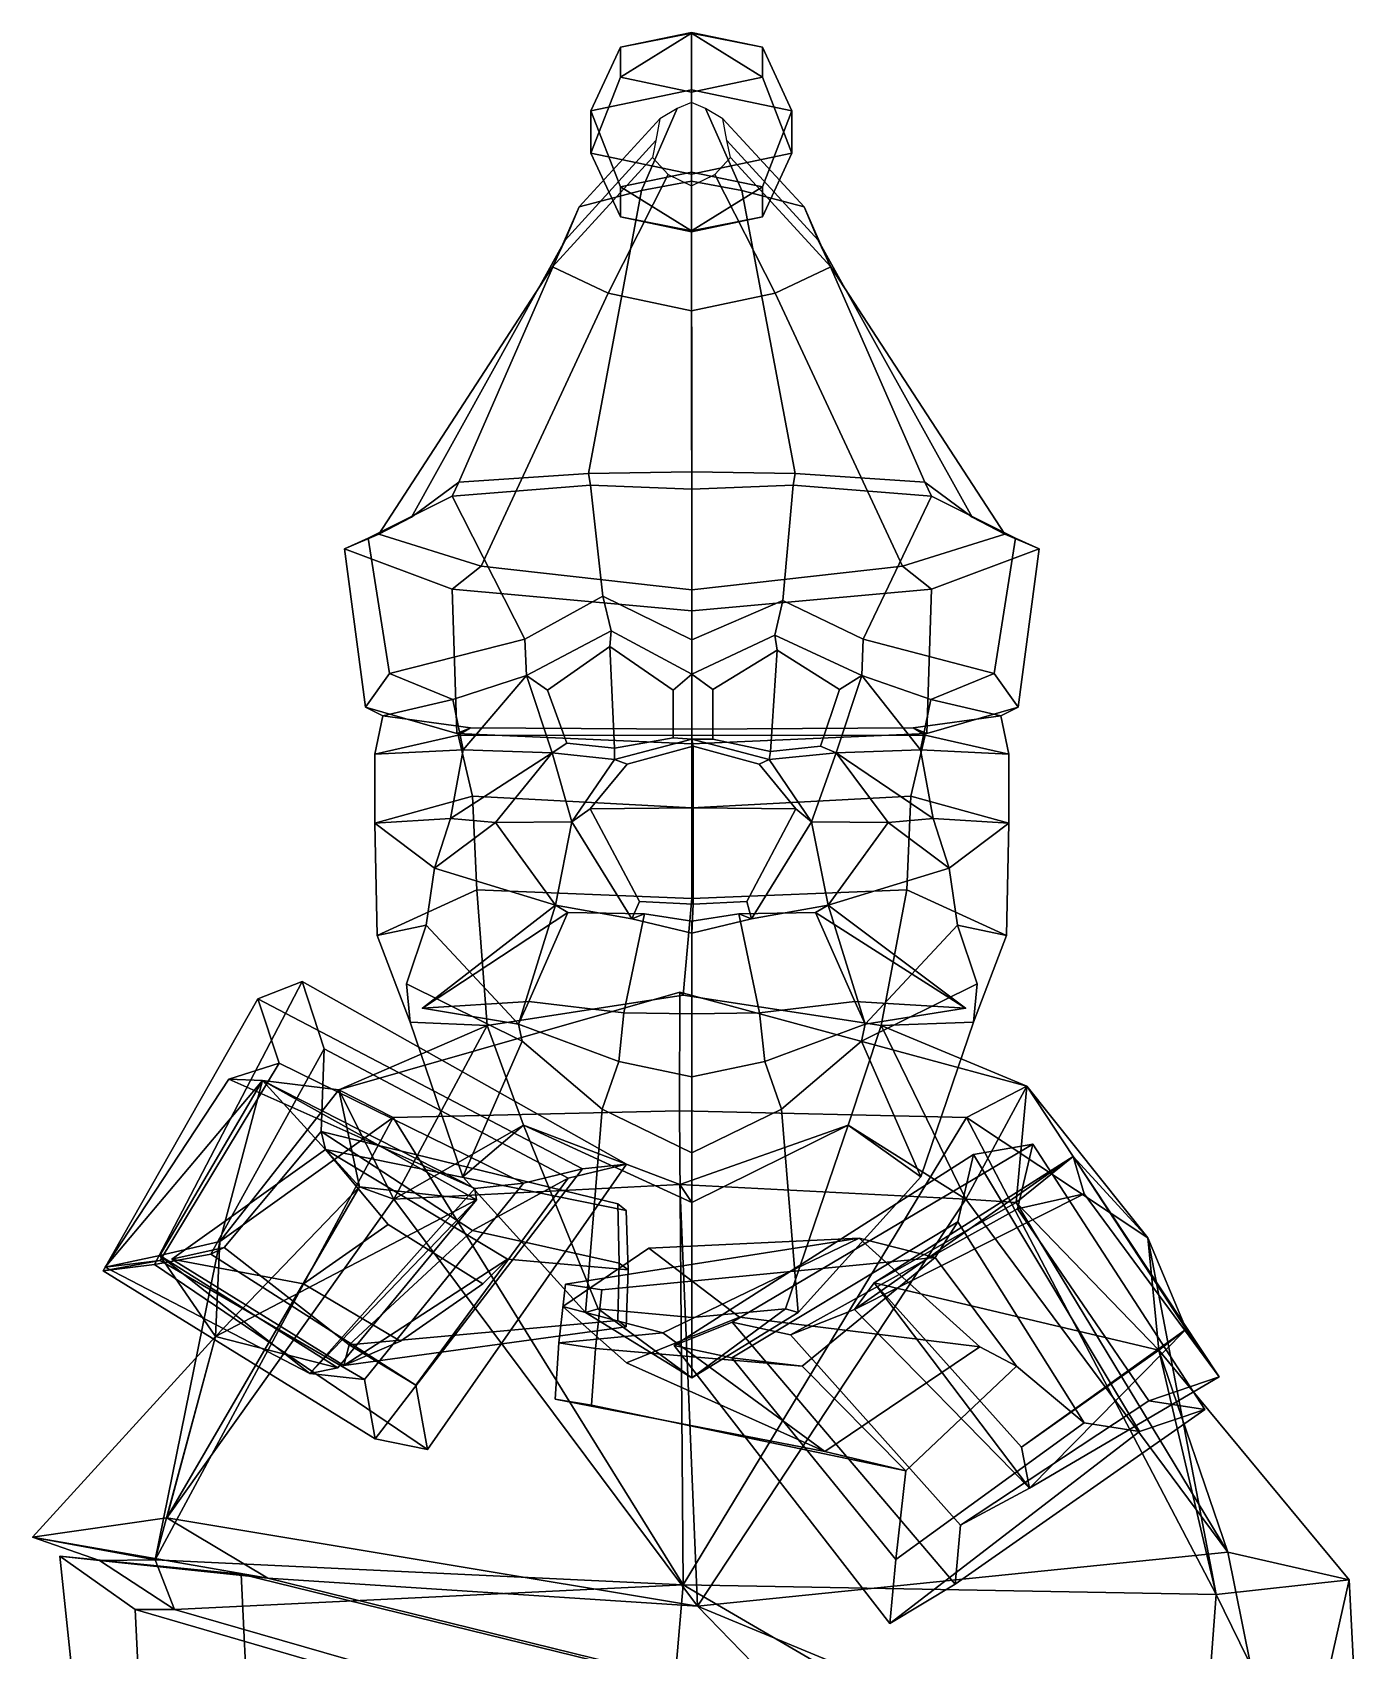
# Model space of a CAD drawing. Extents: x -126 to 137, y -162 to 358.
# Drawn here: x -125.9 to 129.5, y 48.1 to 358.2 of the extents above; entities that cross this region are included whole.
import ezdxf

# ---------------------------------------------------------------- set-up
doc = ezdxf.new("R2010")
doc.units = 0

msp = doc.modelspace()

# ---------------------------------------------------------------- linework, layer by layer
for p in [(-51.129253, 171.197937, 83.239777), (52.877316, 171.197937, 83.239777)]:
    msp.add_point(p)
for points in [[(-13.208419, 355.369354, -23.161028), (0.400473, 358.229828, -30.055471), (0.400475, 347.216461, -41.319546), (-18.845425, 343.171173, -31.569401)], [(0.400466, 346.787994, -2.477856), (0.400469, 358.052338, -13.966689), (-13.208423, 349.648438, -9.372248)], [(-13.208423, 349.648438, -9.372248), (0.400469, 358.052338, -13.966689), (-13.208419, 355.369354, -23.161028)], [(0.400469, 358.052338, -13.966689), (0.400473, 358.229828, -30.055471), (-13.208419, 355.369354, -23.161028)], [(0.400466, 346.787994, -2.477856), (14.009391, 349.648438, -9.372244), (0.400469, 358.052338, -13.966689)], [(0.400469, 358.052338, -13.966689), (14.009395, 355.369354, -23.161024), (0.400473, 358.229828, -30.055471)], [(14.009391, 349.648438, -9.372244), (14.009395, 355.369354, -23.161024), (0.400469, 358.052338, -13.966689)], [(14.009395, 355.369354, -23.161024), (19.646368, 343.171173, -31.569395), (0.400475, 347.216461, -41.319546), (0.400473, 358.229828, -30.055471)], [(-18.84543, 335.080566, -12.069046), (-13.208423, 349.648438, -9.372248), (-13.208419, 355.369354, -23.161028), (-18.845425, 343.171173, -31.569401)], [(19.646362, 335.080566, -12.069042), (19.646368, 343.171173, -31.569395), (14.009395, 355.369354, -23.161024), (14.009391, 349.648438, -9.372244)], [(0.400466, 331.035278, -2.318924), (0.400466, 346.787994, -2.477856), (-13.208423, 349.648438, -9.372248), (-18.84543, 335.080566, -12.069046)], [(0.400466, 331.035278, -2.318924), (19.646362, 335.080566, -12.069042), (14.009391, 349.648438, -9.372244), (0.400466, 346.787994, -2.477856)], [(-13.208418, 328.603271, -34.266144), (-18.845425, 343.171173, -31.569401), (0.400475, 347.216461, -41.319546), (0.400475, 331.463745, -41.160587)], [(0.390481, 344.800568, -9.509618), (-2.304941, 343.636139, -10.000093), (-9.184196, 327.920044, 47.00333), (0.442312, 329.731415, 49.995869)], [(0.390481, 344.800568, -9.509618), (0.442312, 329.731415, 49.995869), (10.068819, 327.920044, 47.003334), (3.085903, 343.636139, -10.000093)], [(14.009394, 328.603271, -34.26614), (0.400475, 331.463745, -41.160587), (0.400475, 347.216461, -41.319546), (19.646368, 343.171173, -31.569395)], [(-5.645442, 341.64093, -10.840522), (-6.395457, 337.531433, -12.571502), (-23.793182, 318.423401, 31.314192), (-21.114553, 324.816223, 41.875603)], [(-2.304941, 343.636139, -10.000093), (-5.645442, 341.64093, -10.840522), (-21.114553, 324.816223, 41.875603), (-9.184196, 327.920044, 47.00333)], [(-18.84543, 335.080566, -12.069046), (-18.845425, 343.171173, -31.569401), (-13.208418, 328.603271, -34.266144), (-13.208421, 322.882355, -20.477364)], [(3.085903, 343.636139, -10.000093), (10.068819, 327.920044, 47.003334), (21.999178, 324.816223, 41.875607), (6.426404, 341.64093, -10.84052)], [(6.426404, 341.64093, -10.84052), (21.999178, 324.816223, 41.875607), (24.677801, 318.423401, 31.314196), (7.176418, 337.531433, -12.5715)], [(19.646362, 335.080566, -12.069042), (14.009391, 322.882355, -20.47736), (14.009394, 328.603271, -34.26614), (19.646368, 343.171173, -31.569395)], [(-6.395457, 337.531433, -12.571502), (-7.082118, 334.216553, -13.967784), (-26.245539, 313.266663, 22.794909), (-23.793182, 318.423401, 31.314192)], [(0.400466, 331.035278, -2.318924), (-18.84543, 335.080566, -12.069046), (-13.208421, 322.882355, -20.477364), (0.400468, 320.021912, -13.582973)], [(0.400466, 331.035278, -2.318924), (0.400468, 320.021912, -13.582973), (14.009391, 322.882355, -20.47736), (19.646362, 335.080566, -12.069042)], [(7.176418, 337.531433, -12.5715), (24.677801, 318.423401, 31.314196), (27.130165, 313.266663, 22.794912), (7.86308, 334.216522, -13.967782)], [(-7.082118, 334.216553, -13.967784), (-4.081173, 330.976135, -15.332662), (-15.527879, 308.22583, 14.467117), (-26.245539, 313.266663, 22.794909)], [(7.86308, 334.216522, -13.967782), (27.130165, 313.266663, 22.794912), (16.412497, 308.22583, 14.467119), (4.862132, 330.976135, -15.332661)], [(0.470309, 274.014832, 92.642311), (0.442312, 329.731415, 49.995869), (-9.184196, 327.920044, 47.00333), (-19.317953, 273.683594, 85.21463)], [(-4.081173, 330.976135, -15.332662), (0.390479, 328.793121, -16.252195), (0.442308, 304.829865, 8.85675), (-15.527879, 308.22583, 14.467117)], [(0.400463, 320.199371, -29.671701), (-13.208418, 328.603271, -34.266144), (0.400475, 331.463745, -41.160587)], [(4.862132, 330.976135, -15.332661), (16.412497, 308.22583, 14.467119), (0.442308, 304.829865, 8.85675), (0.390479, 328.793121, -16.252195)], [(0.400463, 320.199371, -29.671701), (0.400475, 331.463745, -41.160587), (14.009394, 328.603271, -34.26614)], [(0.470309, 274.014832, 92.642311), (20.25857, 273.683594, 85.21463), (10.068819, 327.920044, 47.003334), (0.442312, 329.731415, 49.995869)], [(-44.178261, 272.040161, 72.349388), (-19.317953, 273.683594, 85.21463), (-9.184196, 327.920044, 47.00333), (-21.114553, 324.816223, 41.875603)], [(-13.208421, 322.882355, -20.477364), (-13.208418, 328.603271, -34.266144), (0.400463, 320.199371, -29.671701)], [(14.009391, 322.882355, -20.47736), (0.400463, 320.199371, -29.671701), (14.009394, 328.603271, -34.26614)], [(45.118881, 272.040161, 72.349388), (21.999178, 324.816223, 41.875607), (10.068819, 327.920044, 47.003334), (20.25857, 273.683594, 85.21463)], [(-53.218792, 265.342651, 44.902199), (-44.178261, 272.040161, 72.349388), (-21.114553, 324.816223, 41.875603), (-23.793182, 318.423401, 31.314192)], [(0.400468, 320.021912, -13.582973), (-13.208421, 322.882355, -20.477364), (0.400463, 320.199371, -29.671701)], [(0.400468, 320.021912, -13.582973), (0.400463, 320.199371, -29.671701), (14.009391, 322.882355, -20.47736)], [(54.159412, 265.342651, 44.902199), (24.677801, 318.423401, 31.314196), (21.999178, 324.816223, 41.875607), (45.118881, 272.040161, 72.349388)], [(-59.488731, 262.028198, 21.934), (-53.218792, 265.342651, 44.902199), (-23.793182, 318.423401, 31.314192), (-26.245539, 313.266663, 22.794909)], [(60.429352, 262.028198, 21.934), (27.130165, 313.266663, 22.794912), (24.677801, 318.423401, 31.314196), (54.159412, 265.342651, 44.902199)], [(-39.900818, 255.949097, 1.195018), (-59.488731, 262.028198, 21.934), (-26.245539, 313.266663, 22.794909), (-15.527879, 308.22583, 14.467117)], [(40.841431, 255.949097, 1.195018), (16.412497, 308.22583, 14.467119), (27.130165, 313.266663, 22.794912), (60.429352, 262.028198, 21.934)], [(0.470309, 251.383759, -17.773397), (-39.900818, 255.949097, 1.195018), (-15.527879, 308.22583, 14.467117), (0.442308, 304.829865, 8.85675)], [(0.470309, 251.383759, -17.773397), (0.442308, 304.829865, 8.85675), (16.412497, 308.22583, 14.467119), (40.841431, 255.949097, 1.195018)], [(-18.929289, 271.426117, 90.119965), (-19.317953, 273.683594, 85.21463), (-44.178261, 272.040161, 72.349388), (-45.420612, 269.361023, 76.961029)], [(0.470309, 270.677948, 96.235466), (0.470309, 274.014832, 92.642311), (-19.317953, 273.683594, 85.21463), (-18.929289, 271.426117, 90.119965)], [(0.470309, 270.677948, 96.235466), (19.869905, 271.426117, 90.119965), (20.25857, 273.683594, 85.21463), (0.470309, 274.014832, 92.642311)], [(19.869905, 271.426117, 90.119965), (46.361233, 269.360992, 76.961029), (45.118881, 272.040161, 72.349388), (20.25857, 273.683594, 85.21463)], [(-45.420612, 269.361023, 76.961029), (-44.178261, 272.040161, 72.349388), (-53.218792, 265.342651, 44.902199), (-61.517471, 261.286316, 46.312149)], [(-16.572462, 250.14917, 94.32798), (-18.929289, 271.426117, 90.119965), (-45.420612, 269.361023, 76.961029), (-31.513197, 241.903381, 83.213539)], [(0.470309, 241.820221, 98.551994), (0.470309, 270.677948, 96.235466), (-18.929289, 271.426117, 90.119965), (-16.572462, 250.14917, 94.32798)], [(0.470309, 241.820221, 98.551994), (17.916805, 249.344788, 94.398354), (19.869905, 271.426117, 90.119965), (0.470309, 270.677948, 96.235466)], [(17.916805, 249.344788, 94.398354), (33.325855, 241.903381, 83.213547), (46.361233, 269.360992, 76.961029), (19.869905, 271.426117, 90.119965)], [(46.361233, 269.360992, 76.961029), (62.458088, 261.286316, 46.312149), (54.159412, 265.342651, 44.902199), (45.118881, 272.040161, 72.349388)], [(-31.513197, 241.903381, 83.213539), (-45.420612, 269.361023, 76.961029), (-61.517471, 261.286316, 46.312149), (-57.470406, 235.331482, 64.653488)], [(33.325855, 241.903381, 83.213547), (58.41103, 235.331482, 64.653488), (62.458088, 261.286316, 46.312149), (46.361233, 269.360992, 76.961029)], [(-61.517471, 261.286316, 46.312149), (-53.218792, 265.342651, 44.902199), (-59.488731, 262.028198, 21.934), (-66.043159, 259.27533, 20.510401)], [(62.458088, 261.286316, 46.312149), (66.98378, 259.27533, 20.510401), (60.429352, 262.028198, 21.934), (54.159412, 265.342651, 44.902199)], [(-66.043159, 259.27533, 20.510401), (-59.488731, 262.028198, 21.934), (-39.900818, 255.949097, 1.195018), (-45.429535, 251.497925, -2.238806)], [(-57.470406, 235.331482, 64.653488), (-61.517471, 261.286316, 46.312149), (-66.043159, 259.27533, 20.510401), (-62.043823, 228.89212, 27.351686)], [(66.98378, 259.27533, 20.510401), (46.370152, 251.497925, -2.238806), (40.841431, 255.949097, 1.195018), (60.429352, 262.028198, 21.934)], [(58.41103, 235.331482, 64.653488), (62.984444, 228.89212, 27.351686), (66.98378, 259.27533, 20.510401), (62.458088, 261.286316, 46.312149)], [(-62.043823, 228.89212, 27.351686), (-66.043159, 259.27533, 20.510401), (-45.429535, 251.497925, -2.238806), (-44.534206, 223.884888, 1.537824)], [(62.984444, 228.89212, 27.351686), (45.474827, 223.884888, 1.537824), (46.370152, 251.497925, -2.238806), (66.98378, 259.27533, 20.510401)], [(-45.429535, 251.497925, -2.238806), (-39.900818, 255.949097, 1.195018), (0.470309, 251.383759, -17.773397), (0.470309, 247.385101, -21.992926)], [(46.370152, 251.497925, -2.238806), (0.470309, 247.385101, -21.992926), (0.470309, 251.383759, -17.773397), (40.841431, 255.949097, 1.195018)], [(-44.534206, 223.884888, 1.537824), (-45.429535, 251.497925, -2.238806), (0.470309, 247.385101, -21.992926), (0.470308, 221.876862, -18.130114)], [(45.474827, 223.884888, 1.537824), (0.470308, 221.876862, -18.130114), (0.470309, 247.385101, -21.992926), (46.370152, 251.497925, -2.238806)], [(-16.572462, 250.14917, 94.32798), (-31.513197, 241.903381, 83.213539), (-31.22049, 234.970032, 81.713554), (-15.003772, 243.503021, 93.677147)], [(0.470309, 241.820221, 98.551994), (-16.572462, 250.14917, 94.32798), (-15.003772, 243.503021, 93.677147), (0.470309, 235.211884, 95.828293)], [(0.470309, 241.820221, 98.551994), (0.470309, 235.211884, 95.828293), (16.34811, 242.696167, 93.691223), (17.916805, 249.344788, 94.398354)], [(17.916805, 249.344788, 94.398354), (16.34811, 242.696167, 93.691223), (33.033142, 234.970032, 81.713554), (33.325855, 241.903381, 83.213547)], [(-15.26262, 240.530457, 91.214348), (-15.003772, 243.503021, 93.677147), (-31.22049, 234.970032, 81.713554), (-27.199753, 232.161743, 81.398766)], [(-15.26262, 240.530457, 91.214348), (-3.114746, 232.158569, 92.840378), (0.470309, 235.211884, 95.828293), (-15.003772, 243.503021, 93.677147)], [(16.854982, 239.835327, 91.013298), (16.34811, 242.696167, 93.691223), (0.470309, 235.211884, 95.828293), (4.508501, 232.277832, 93.020691)], [(16.854982, 239.835327, 91.013298), (28.774326, 232.28125, 78.895271), (33.033142, 234.970032, 81.713554), (16.34811, 242.696167, 93.691223)], [(-45.304867, 230.393463, 65.07399), (-31.22049, 234.970032, 81.713554), (-31.513197, 241.903381, 83.213539), (-57.470406, 235.331482, 64.653488)], [(-14.363263, 221.037354, 89.384819), (-15.26262, 240.530457, 91.214348), (-27.199753, 232.161743, 81.398766), (-23.452751, 221.971924, 84.292595)], [(-3.114746, 232.158569, 92.840378), (-15.26262, 240.530457, 91.214348), (-14.363263, 221.037354, 89.384819), (-3.114746, 223.041321, 93.684578)], [(4.508501, 232.277832, 93.020691), (4.508501, 222.773224, 94.062935), (15.537969, 220.424988, 88.754608), (16.854982, 239.835327, 91.013298)], [(15.537969, 220.424988, 88.754608), (25.100292, 221.421021, 82.46788), (28.774326, 232.28125, 78.895271), (16.854982, 239.835327, 91.013298)], [(46.245483, 230.393463, 65.07399), (58.41103, 235.331482, 64.653488), (33.325855, 241.903381, 83.213547), (33.033142, 234.970032, 81.713554)], [(-57.470406, 235.331482, 64.653488), (-62.043823, 228.89212, 27.351686), (-58.738281, 227.229004, 28.15773), (-45.304867, 230.393463, 65.07399)], [(-43.332115, 220.691833, 65.400642), (-31.22049, 234.970032, 81.713554), (-45.304867, 230.393463, 65.07399)], [(-26.290222, 220.131226, 85.293938), (-31.22049, 234.970032, 81.713554), (-43.332115, 220.691833, 65.400642)], [(-23.452751, 221.971924, 84.292595), (-27.199753, 232.161743, 81.398766), (-31.22049, 234.970032, 81.713554), (-26.290222, 220.131226, 85.293938)], [(-3.114746, 223.041321, 93.684578), (0.470309, 222.793884, 96.888977), (0.470309, 235.211884, 95.828293), (-3.114746, 232.158569, 92.840378)], [(4.508501, 222.773224, 94.062935), (4.508501, 232.277832, 93.020691), (0.470309, 235.211884, 95.828293), (0.470309, 222.793884, 96.888977)], [(25.100292, 221.421021, 82.46788), (28.102877, 220.131226, 85.293938), (33.033142, 234.970032, 81.713554), (28.774326, 232.28125, 78.895271)], [(28.102877, 220.131226, 85.293938), (44.272728, 220.691833, 65.400642), (33.033142, 234.970032, 81.713554)], [(44.272728, 220.691833, 65.400642), (46.245483, 230.393463, 65.07399), (33.033142, 234.970032, 81.713554)], [(58.41103, 235.331482, 64.653488), (46.245483, 230.393463, 65.07399), (59.678905, 227.229004, 28.15773), (62.984444, 228.89212, 27.351686)], [(-45.304867, 230.393463, 65.07399), (-58.738281, 227.229004, 28.15773), (-60.242691, 219.875671, 29.206804), (-43.332115, 220.691833, 65.400642)], [(46.245483, 230.393463, 65.07399), (44.272728, 220.691833, 65.400642), (61.183308, 219.875671, 29.206804), (59.678905, 227.229004, 28.15773)], [(-62.043823, 228.89212, 27.351686), (-44.534206, 223.884888, 1.537824), (-41.948078, 224.933716, 1.844721), (-58.738281, 227.229004, 28.15773)], [(-60.242691, 219.875671, 29.206804), (-58.738281, 227.229004, 28.15773), (-41.948078, 224.933716, 1.844721), (-44.260441, 223.555054, -0.582838)], [(62.984444, 228.89212, 27.351686), (59.678905, 227.229004, 28.15773), (42.888699, 224.933716, 1.844721), (45.474827, 223.884888, 1.537824)], [(61.183308, 219.875671, 29.206804), (45.201054, 223.555054, -0.582838), (42.888699, 224.933716, 1.844721), (59.678905, 227.229004, 28.15773)], [(-60.264473, 206.681763, 31.385736), (-60.242691, 219.875671, 29.206804), (-44.260441, 223.555054, -0.582838), (-41.515663, 211.858002, -2.066567)], [(-44.534206, 223.884888, 1.537824), (0.470308, 221.876862, -18.130114), (0.470309, 224.707184, -15.314683), (-41.948078, 224.933716, 1.844721)], [(-44.260441, 223.555054, -0.582838), (-41.948078, 224.933716, 1.844721), (0.470309, 224.707184, -15.314683), (0.470308, 223.480896, -15.660478)], [(-41.515663, 211.858002, -2.066567), (-44.260441, 223.555054, -0.582838), (0.470308, 223.480896, -15.660478), (0.470307, 209.604675, -14.201166)], [(42.45628, 211.858002, -2.066567), (0.470307, 209.604675, -14.201166), (0.470308, 223.480896, -15.660478), (45.201054, 223.555054, -0.582838)], [(45.474827, 223.884888, 1.537824), (42.888699, 224.933716, 1.844721), (0.470309, 224.707184, -15.314683), (0.470308, 221.876862, -18.130114)], [(45.201054, 223.555054, -0.582838), (0.470308, 223.480896, -15.660478), (0.470309, 224.707184, -15.314683), (42.888699, 224.933716, 1.844721)], [(61.205093, 206.681763, 31.385736), (42.45628, 211.858002, -2.066567), (45.201054, 223.555054, -0.582838), (61.183308, 219.875671, 29.206804)], [(-43.332115, 220.691833, 65.400642), (-60.242691, 219.875671, 29.206804), (-60.264473, 206.681763, 31.385736), (-45.773884, 207.592651, 65.249466)], [(-45.773884, 207.592651, 65.249466), (-26.290222, 220.131226, 85.293938), (-43.332115, 220.691833, 65.400642)], [(-14.363263, 221.037354, 89.384819), (-23.452751, 221.971924, 84.292595), (-26.290222, 220.131226, 85.293938), (-14.330371, 218.850311, 91.58065)], [(0.728691, 209.590637, 115.410828), (0.728691, 221.407532, 111.2808), (-11.894183, 217.973267, 107.764282), (-18.970512, 209.408936, 108.961617)], [(-14.363263, 221.037354, 89.384819), (-14.330371, 218.850311, 91.58065), (0.470309, 222.793884, 96.888977), (-3.114746, 223.041321, 93.684578)], [(0.728691, 221.407532, 111.2808), (0.470309, 222.793884, 96.888977), (-14.330371, 218.850311, 91.58065), (-11.894183, 217.973267, 107.764282)], [(0.728691, 221.407532, 111.2808), (13.351563, 217.973267, 107.764282), (15.270988, 218.850311, 91.58065), (0.470309, 222.793884, 96.888977)], [(15.537969, 220.424988, 88.754608), (4.508501, 222.773224, 94.062935), (0.470309, 222.793884, 96.888977), (15.270988, 218.850311, 91.58065)], [(0.728691, 209.590637, 115.410828), (20.427891, 209.408936, 108.961617), (13.351563, 217.973267, 107.764282), (0.728691, 221.407532, 111.2808)], [(15.537969, 220.424988, 88.754608), (15.270988, 218.850311, 91.58065), (28.102877, 220.131226, 85.293938), (25.100292, 221.421021, 82.46788)], [(46.714504, 207.592651, 65.249466), (44.272728, 220.691833, 65.400642), (28.102877, 220.131226, 85.293938)], [(44.272728, 220.691833, 65.400642), (46.714504, 207.592651, 65.249466), (61.205093, 206.681763, 31.385736), (61.183308, 219.875671, 29.206804)], [(-37.119907, 206.77594, 88.47049), (-26.290222, 220.131226, 85.293938), (-45.773884, 207.592651, 65.249466)], [(-37.119907, 206.77594, 88.47049), (-22.488148, 206.92926, 91.504921), (-26.290222, 220.131226, 85.293938)], [(-22.488148, 206.92926, 91.504921), (-14.330371, 218.850311, 91.58065), (-26.290222, 220.131226, 85.293938)], [(-18.970512, 209.408936, 108.961617), (-11.894183, 217.973267, 107.764282), (-14.330371, 218.850311, 91.58065), (-22.488148, 206.92926, 91.504921)], [(20.427891, 209.408936, 108.961617), (23.428764, 206.92926, 91.504921), (15.270988, 218.850311, 91.58065), (13.351563, 217.973267, 107.764282)], [(23.428764, 206.92926, 91.504921), (28.102877, 220.131226, 85.293938), (15.270988, 218.850311, 91.58065)], [(38.060524, 206.77594, 88.47049), (28.102877, 220.131226, 85.293938), (23.428764, 206.92926, 91.504921)], [(38.060524, 206.77594, 88.47049), (46.714504, 207.592651, 65.249466), (28.102877, 220.131226, 85.293938)], [(-59.828117, 185.127502, 32.748425), (-60.264473, 206.681763, 31.385736), (-41.515663, 211.858002, -2.066567), (-40.722946, 193.870331, 0.844279)], [(-40.722946, 193.870331, 0.844279), (-41.515663, 211.858002, -2.066567), (0.470307, 209.604675, -14.201166), (0.470307, 192.244629, -9.770007)], [(41.663563, 193.870331, 0.844279), (0.470307, 192.244629, -9.770007), (0.470307, 209.604675, -14.201166), (42.45628, 211.858002, -2.066567)], [(60.768742, 185.127502, 32.748421), (41.663563, 193.870331, 0.844279), (42.45628, 211.858002, -2.066567), (61.205093, 206.681763, 31.385736)], [(-9.546184, 191.66095, 104.125923), (-18.970512, 209.408936, 108.961617), (-22.488148, 206.92926, 91.504921), (-10.996152, 188.342224, 91.256195)], [(0.728691, 191.139465, 109.355949), (0.728691, 209.590637, 115.410828), (-18.970512, 209.408936, 108.961617), (-9.546184, 191.66095, 104.125923)], [(0.728691, 191.139465, 109.355949), (11.003566, 191.66095, 104.125923), (20.427891, 209.408936, 108.961617), (0.728691, 209.590637, 115.410828)], [(11.003566, 191.66095, 104.125923), (11.936769, 188.342224, 91.256195), (23.428764, 206.92926, 91.504921), (20.427891, 209.408936, 108.961617)], [(-45.773884, 207.592651, 65.249466), (-60.264473, 206.681763, 31.385736), (-48.839958, 198.069275, 64.692688)], [(-50.445702, 187.139404, 64.871391), (-48.839958, 198.069275, 64.692688), (-60.264473, 206.681763, 31.385736), (-59.828117, 185.127502, 32.748425)], [(-48.839958, 198.069275, 64.692688), (-37.119907, 206.77594, 88.47049), (-45.773884, 207.592651, 65.249466)], [(-25.623287, 190.962585, 85.353058), (-37.119907, 206.77594, 88.47049), (-48.839958, 198.069275, 64.692688)], [(-25.623287, 190.962585, 85.353058), (-22.488148, 206.92926, 91.504921), (-37.119907, 206.77594, 88.47049)], [(-10.996152, 188.342224, 91.256195), (-22.488148, 206.92926, 91.504921), (-25.623287, 190.962585, 85.353058)], [(11.936769, 188.342224, 91.256195), (26.563904, 190.962585, 85.353058), (23.428764, 206.92926, 91.504921)], [(26.563904, 190.962585, 85.353058), (38.060524, 206.77594, 88.47049), (23.428764, 206.92926, 91.504921)], [(26.563904, 190.962585, 85.353058), (49.780579, 198.069275, 64.692688), (38.060524, 206.77594, 88.47049)], [(49.780579, 198.069275, 64.692688), (46.714504, 207.592651, 65.249466), (38.060524, 206.77594, 88.47049)], [(46.714504, 207.592651, 65.249466), (49.780579, 198.069275, 64.692688), (61.205093, 206.681763, 31.385736)], [(51.386322, 187.139404, 64.871391), (60.768742, 185.127502, 32.748421), (61.205093, 206.681763, 31.385736), (49.780579, 198.069275, 64.692688)], [(-50.445702, 187.139404, 64.871391), (-32.731297, 168.136627, 91.662407), (-25.623287, 190.962585, 85.353058), (-48.839958, 198.069275, 64.692688)], [(51.386322, 187.139404, 64.871391), (49.780579, 198.069275, 64.692688), (26.563904, 190.962585, 85.353058), (33.671913, 168.136627, 91.662407)], [(-53.499577, 168.515839, 36.857536), (-59.828117, 185.127502, 32.748425), (-40.722946, 193.870331, 0.844279), (-38.752182, 167.912415, 25.558674)], [(-38.752182, 167.912415, 25.558674), (-40.722946, 193.870331, 0.844279), (0.470307, 192.244629, -9.770007), (-1.200832, 173.732666, 3.939387)], [(36.73188, 167.912415, 25.558674), (-1.200832, 173.732666, 3.939387), (0.470307, 192.244629, -9.770007), (41.663563, 193.870331, 0.844279)], [(54.440193, 168.515839, 36.857533), (36.73188, 167.912415, 25.558674), (41.663563, 193.870331, 0.844279), (60.768742, 185.127502, 32.748421)], [(-23.257097, 189.541931, 99.353279), (-25.623287, 190.962585, 85.353058), (-51.129253, 171.197937, 83.239777)], [(-51.129253, 171.197937, 83.239777), (-25.623287, 190.962585, 85.353058), (-32.731297, 168.136627, 91.662407)], [(-30.734299, 172.493225, 101.747292), (-23.257097, 189.541931, 99.353279), (-51.129253, 171.197937, 83.239777)], [(-8.559726, 189.279663, 99.47039), (-23.257097, 189.541931, 99.353279), (-30.734299, 172.493225, 101.747292), (-12.520679, 170.30191, 110.414856)], [(-23.257097, 189.541931, 99.353279), (-8.559726, 189.279663, 99.47039), (-10.996152, 188.342224, 91.256195), (-25.623287, 190.962585, 85.353058)], [(-12.520679, 170.30191, 110.414856), (0.470309, 170.09845, 111.098564), (0.470309, 187.865662, 102.218956), (-8.559726, 189.279663, 99.47039)], [(0.728691, 191.139465, 109.355949), (-9.546184, 191.66095, 104.125923), (-10.996152, 188.342224, 91.256195), (0.470309, 185.554871, 97.175682)], [(0.470309, 187.865662, 102.218956), (0.470309, 185.554871, 97.175682), (-10.996152, 188.342224, 91.256195), (-8.559726, 189.279663, 99.47039)], [(0.728691, 191.139465, 109.355949), (0.470309, 185.554871, 97.175682), (11.936769, 188.342224, 91.256195), (11.003566, 191.66095, 104.125923)], [(13.461295, 170.30191, 110.414856), (9.500344, 189.279663, 99.47039), (0.470309, 187.865662, 102.218956), (0.470309, 170.09845, 111.098564)], [(0.470309, 187.865662, 102.218956), (9.500344, 189.279663, 99.47039), (11.936769, 188.342224, 91.256195), (0.470309, 185.554871, 97.175682)], [(24.197714, 189.541931, 99.353279), (26.563904, 190.962585, 85.353058), (11.936769, 188.342224, 91.256195), (9.500344, 189.279663, 99.47039)], [(9.500344, 189.279663, 99.47039), (13.461295, 170.30191, 110.414856), (31.674915, 172.493225, 101.747292), (24.197714, 189.541931, 99.353279)], [(24.197714, 189.541931, 99.353279), (52.877316, 171.197937, 83.239777), (26.563904, 190.962585, 85.353058)], [(31.674915, 172.493225, 101.747292), (52.877316, 171.197937, 83.239777), (24.197714, 189.541931, 99.353279)], [(52.877316, 171.197937, 83.239777), (33.671913, 168.136627, 91.662407), (26.563904, 190.962585, 85.353058)], [(-53.499577, 168.515839, 36.857536), (-54.168926, 175.881317, 68.041672), (-50.445702, 187.139404, 64.871391), (-59.828117, 185.127502, 32.748425)], [(-50.445702, 187.139404, 64.871391), (-54.168926, 175.881317, 68.041672), (-32.048126, 164.914886, 82.651215), (-32.731297, 168.136627, 91.662407)], [(51.386322, 187.139404, 64.871391), (33.671913, 168.136627, 91.662407), (32.988743, 164.914886, 82.651215), (55.10955, 175.881317, 68.041672)], [(54.440193, 168.515839, 36.857533), (60.768742, 185.127502, 32.748421), (51.386322, 187.139404, 64.871391), (55.10955, 175.881317, 68.041672)], [(-102.449333, 122.074097, 226.552399), (-74.144051, 176.313232, 215.539825), (-82.669922, 172.987122, 184.463943), (-112.297951, 120.8927, 194.95137)], [(-102.449333, 122.074097, 226.552399), (-91.691582, 124.065521, 223.381668), (-69.937637, 163.387512, 214.81604), (-74.144051, 176.313232, 215.539825)], [(-20.438236, 140.450317, 167.78067), (-82.669922, 172.987122, 184.463943), (-74.144051, 176.313232, 215.539825), (-12.066341, 141.317322, 199.818481)], [(-12.066341, 141.317322, 199.818481), (-74.144051, 176.313232, 215.539825), (-69.937637, 163.387512, 214.81604), (-23.219618, 138.643707, 203.128708)], [(-1.853932, 174.295929, 2.640849), (-1.857344, 151.509949, -48.351818), (-56.752666, 150.231354, -39.447971), (-67.118706, 155.578674, -4.580722)], [(-1.853932, 174.295929, 2.640849), (-67.118706, 155.578674, -4.580722), (-38.752182, 167.912415, 25.558674), (-1.200832, 173.732666, 3.939387)], [(-32.048126, 164.914886, 82.651215), (-54.168926, 175.881317, 68.041672), (-53.499577, 168.515839, 36.857536), (-43.421509, 138.868378, 52.851963)], [(-1.853932, 174.295929, 2.640849), (64.625481, 156.292419, -5.328622), (53.064346, 150.231354, -39.447971), (-1.857344, 151.509949, -48.351818)], [(-1.200832, 173.732666, 3.939387), (36.73188, 167.912415, 25.558674), (64.625481, 156.292419, -5.328622), (-1.853932, 174.295929, 2.640849)], [(32.988743, 164.914886, 82.651215), (44.362125, 138.868378, 52.851963), (54.440193, 168.515839, 36.857533), (55.10955, 175.881317, 68.041672)], [(-112.297951, 120.8927, 194.95137), (-82.669922, 172.987122, 184.463943), (-78.578979, 160.666443, 183.750595), (-101.369926, 122.874268, 191.732056)], [(-20.438236, 140.450317, 167.78067), (-31.779242, 137.690674, 171.148178), (-78.578979, 160.666443, 183.750595), (-82.669922, 172.987122, 184.463943)], [(-32.731297, 168.136627, 91.662407), (-30.734299, 172.493225, 101.747292), (-51.129253, 171.197937, 83.239777)], [(-12.520679, 170.30191, 110.414856), (-30.734299, 172.493225, 101.747292), (-32.731297, 168.136627, 91.662407), (-13.522305, 161.002869, 100.509232)], [(13.461295, 170.30191, 110.414856), (14.462922, 161.002869, 100.509232), (33.671913, 168.136627, 91.662407), (31.674915, 172.493225, 101.747292)], [(33.671913, 168.136627, 91.662407), (52.877316, 171.197937, 83.239777), (31.674915, 172.493225, 101.747292)], [(-67.118706, 155.578674, -4.580722), (-56.614574, 134.609741, 56.099499), (-38.752182, 167.912415, 25.558674)], [(-56.614574, 134.609741, 56.099499), (-31.770185, 148.805389, 51.374149), (-38.752182, 167.912415, 25.558674)], [(-43.421509, 138.868378, 52.851963), (-53.499577, 168.515839, 36.857536), (-38.752182, 167.912415, 25.558674), (-31.770185, 148.805389, 51.374149)], [(-16.704601, 151.851379, 102.557083), (-13.522305, 161.002869, 100.509232), (-32.731297, 168.136627, 91.662407), (-32.048126, 164.914886, 82.651215)], [(0.470309, 170.09845, 111.098564), (-12.520679, 170.30191, 110.414856), (-13.522305, 161.002869, 100.509232), (0.470309, 158.036072, 105.980598)], [(0.470309, 170.09845, 111.098564), (0.470309, 158.036072, 105.980598), (14.462922, 161.002869, 100.509232), (13.461295, 170.30191, 110.414856)], [(17.645214, 151.851379, 102.557083), (32.988743, 164.914886, 82.651215), (33.671913, 168.136627, 91.662407), (14.462922, 161.002869, 100.509232)], [(44.362125, 138.868378, 52.851963), (30.417273, 148.805389, 51.374149), (36.73188, 167.912415, 25.558674), (54.440193, 168.515839, 36.857533)], [(52.935226, 134.609741, 56.099495), (36.73188, 167.912415, 25.558674), (30.417273, 148.805389, 51.374149)], [(64.625481, 156.292419, -5.328622), (36.73188, 167.912415, 25.558674), (52.935226, 134.609741, 56.099495)], [(-19.889727, 112.866852, 84.603882), (-16.704601, 151.851379, 102.557083), (-32.048126, 164.914886, 82.651215), (-43.421509, 138.868378, 52.851963)], [(20.830341, 112.866852, 84.603882), (44.362125, 138.868378, 52.851963), (32.988743, 164.914886, 82.651215), (17.645214, 151.851379, 102.557083)], [(-89.101845, 125.326416, 222.248077), (-70.500984, 147.57489, 218.945221), (-69.937637, 163.387512, 214.81604), (-91.691582, 124.065521, 223.381668)], [(-41.521744, 128.582214, 213.588715), (-23.219618, 138.643707, 203.128708), (-69.937637, 163.387512, 214.81604), (-70.500984, 147.57489, 218.945221)], [(-101.369926, 122.874268, 191.732056), (-78.578979, 160.666443, 183.750595), (-88.234131, 157.626099, 149.040649), (-111.924965, 121.575073, 157.215485)], [(-88.234131, 157.626099, 149.040649), (-78.578979, 160.666443, 183.750595), (-31.779242, 137.690674, 171.148178), (-41.114212, 136.651184, 136.270737)], [(0.470309, 143.50589, 108.923294), (0.470309, 158.036072, 105.980598), (-13.522305, 161.002869, 100.509232), (-16.704601, 151.851379, 102.557083)], [(0.470309, 143.50589, 108.923294), (17.645214, 151.851379, 102.557083), (14.462922, 161.002869, 100.509232), (0.470309, 158.036072, 105.980598)], [(-111.924965, 121.575073, 157.215485), (-88.234131, 157.626099, 149.040649), (-81.783875, 157.32608, 95.331169)], [(-111.924965, 121.575073, 157.215485), (-81.783875, 157.32608, 95.331169), (-101.457985, 123.792908, 104.829567)], [(-89.968842, 126.505554, -23.166361), (-101.457985, 123.792908, 104.829567), (-81.783875, 157.32608, 95.331169)], [(-89.968842, 126.505554, -23.166361), (-81.783875, 157.32608, 95.331169), (-67.118706, 155.578674, -4.580722)], [(-89.968842, 126.505554, -23.166361), (-67.118706, 155.578674, -4.580722), (-56.752666, 150.231354, -39.447971)], [(-41.114212, 136.651184, 136.270737), (-81.783875, 157.32608, 95.331169), (-88.234131, 157.626099, 149.040649)], [(-63.208447, 136.955475, 30.850285), (-67.118706, 155.578674, -4.580722), (-81.783875, 157.32608, 95.331169)], [(-63.208447, 136.955475, 30.850285), (-81.783875, 157.32608, 95.331169), (-40.793327, 134.452637, 86.703003)], [(-41.114212, 136.651184, 136.270737), (-40.793327, 134.452637, 86.703003), (-81.783875, 157.32608, 95.331169)], [(-63.208447, 136.955475, 30.850285), (-56.614574, 134.609741, 56.099499), (-67.118706, 155.578674, -4.580722)], [(62.61235, 133.961304, 28.888861), (64.625481, 156.292419, -5.328622), (52.935226, 134.609741, 56.099495)], [(87.853134, 127.221985, -24.550413), (53.064346, 150.231354, -39.447971), (64.625481, 156.292419, -5.328622)], [(62.61235, 133.961304, 28.888861), (73.536835, 142.774994, 94.049309), (64.625481, 156.292419, -5.328622)], [(87.853134, 127.221985, -24.550413), (64.625481, 156.292419, -5.328622), (73.536835, 142.774994, 94.049309)], [(-102.345596, 65.467285, -69.631538), (-56.752666, 150.231354, -39.447971), (-1.20986, 60.703629, -105.678032)], [(-102.345596, 65.467285, -69.631538), (-89.968842, 126.505554, -23.166361), (-56.752666, 150.231354, -39.447971)], [(-1.20986, 60.703629, -105.678032), (-56.752666, 150.231354, -39.447971), (-1.857344, 151.509949, -48.351818)], [(0.470309, 100.349686, 87.845818), (0.470309, 143.50589, 108.923294), (-16.704601, 151.851379, 102.557083), (-19.889727, 112.866852, 84.603882)], [(-1.20986, 60.703629, -105.678032), (-1.857344, 151.509949, -48.351818), (53.064346, 150.231354, -39.447971)], [(100.904205, 58.862717, -73.103073), (-1.20986, 60.703629, -105.678032), (53.064346, 150.231354, -39.447971)], [(0.470309, 100.349686, 87.845818), (20.830341, 112.866852, 84.603882), (17.645214, 151.851379, 102.557083), (0.470309, 143.50589, 108.923294)], [(100.904205, 58.862717, -73.103073), (53.064346, 150.231354, -39.447971), (87.853134, 127.221985, -24.550413)], [(-99.14016, 123.085083, 262.717621), (-69.695068, 144.123291, 259.579956), (-70.500984, 147.57489, 218.945221), (-89.101845, 125.326416, 222.248077)], [(-13.435827, 122.34079, 253.940536), (-41.521744, 128.582214, 213.588715), (-70.500984, 147.57489, 218.945221), (-13.682686, 133.699646, 254.238235)], [(-12.084496, 132.452515, 267.019196), (-13.682686, 133.699646, 254.238235), (-70.500984, 147.57489, 218.945221), (-69.695068, 144.123291, 259.579956)], [(-1.823221, 137.396484, 63.117805), (-31.770185, 148.805389, 51.374149), (-56.614574, 134.609741, 56.099499)], [(-19.889727, 112.866852, 84.603882), (-43.421509, 138.868378, 52.851963), (-31.770185, 148.805389, 51.374149), (-17.470781, 113.559143, 68.697189)], [(-17.470781, 113.559143, 68.697189), (-31.770185, 148.805389, 51.374149), (0.470309, 133.96167, 42.754044), (0.470309, 111.924988, 64.401115)], [(0.470309, 133.96167, 42.754044), (-31.770185, 148.805389, 51.374149), (-1.823221, 137.396484, 63.117805)], [(0.470309, 133.96167, 42.754044), (-1.823221, 137.396484, 63.117805), (30.417273, 148.805389, 51.374149)], [(-1.823221, 137.396484, 63.117805), (52.935226, 134.609741, 56.099495), (30.417273, 148.805389, 51.374149)], [(18.411396, 113.559143, 68.697189), (0.470309, 111.924988, 64.401115), (0.470309, 133.96167, 42.754044), (30.417273, 148.805389, 51.374149)], [(20.830341, 112.866852, 84.603882), (18.411396, 113.559143, 68.697189), (30.417273, 148.805389, 51.374149), (44.362125, 138.868378, 52.851963)], [(-73.919518, 118.369995, 316.987762), (-57.687252, 129.757599, 326.064789), (-69.695068, 144.123291, 259.579956), (-99.14016, 123.085083, 262.717621)], [(-39.59161, 118.369995, 323.792694), (-34.863152, 123.085083, 269.420105), (-69.695068, 144.123291, 259.579956), (-57.687252, 129.757599, 326.064789)], [(-11.711903, 121.091888, 266.72406), (-12.084496, 132.452515, 267.019196), (-69.695068, 144.123291, 259.579956), (-34.863152, 123.085083, 269.420105)], [(8.177605, 111.032501, 156.665146), (-2.889834, 106.542175, 187.561905), (54.462124, 143.187134, 213.894684), (65.810455, 145.120422, 183.613647)], [(-2.889834, 106.542175, 187.561905), (8.133632, 104.215088, 191.507706), (51.442333, 130.243011, 210.958328), (54.462124, 143.187134, 213.894684)], [(8.177605, 111.032501, 156.665146), (65.810455, 145.120422, 183.613647), (62.853134, 132.779877, 180.78389), (19.389967, 108.625519, 160.673096)], [(31.665922, 113.435425, 127.045387), (73.536835, 142.774994, 94.049309), (35.380039, 118.557617, 78.551003)], [(31.665922, 113.435425, 127.045387), (75.602654, 135.614288, 147.069458), (73.536835, 142.774994, 94.049309)], [(62.61235, 133.961304, 28.888861), (35.380039, 118.557617, 78.551003), (73.536835, 142.774994, 94.049309)], [(86.243347, 90.087646, 219.789398), (54.462124, 143.187134, 213.894684), (51.442333, 130.243011, 210.958328), (75.658768, 91.749557, 215.92247)], [(86.243347, 90.087646, 219.789398), (98.76709, 94.309158, 189.419174), (65.810455, 145.120422, 183.613647), (54.462124, 143.187134, 213.894684)], [(98.76709, 94.309158, 189.419174), (88.018356, 95.956329, 185.486755), (62.853134, 132.779877, 180.78389), (65.810455, 145.120422, 183.613647)], [(87.853134, 127.221985, -24.550413), (73.536835, 142.774994, 94.049309), (95.20462, 109.699341, 100.449585)], [(101.497513, 100.544098, 152.294083), (95.20462, 109.699341, 100.449585), (73.536835, 142.774994, 94.049309)], [(101.497513, 100.544098, 152.294083), (73.536835, 142.774994, 94.049309), (75.602654, 135.614288, 147.069458)], [(-60.208679, 88.651245, 181.175659), (-62.235306, 100.03244, 181.330353), (-31.779242, 137.690674, 171.148178), (-20.438236, 140.450317, 167.78067)], [(-60.208679, 88.651245, 181.175659), (-20.438236, 140.450317, 167.78067), (-12.066341, 141.317322, 199.818481), (-50.183628, 86.641312, 213.781082)], [(-50.183628, 86.641312, 213.781082), (-12.066341, 141.317322, 199.818481), (-23.219618, 138.643707, 203.128708), (-52.387356, 98.931152, 213.952515)], [(-100.110619, 73.538208, 84.440163), (-63.208447, 136.955475, 30.850285), (-90.74691, 108.266846, 11.492897)], [(-100.110619, 73.538208, 84.440163), (-56.614574, 134.609741, 56.099499), (-63.208447, 136.955475, 30.850285)], [(-90.74691, 108.266846, 11.492897), (-63.208447, 136.955475, 30.850285), (-40.793327, 134.452637, 86.703003)], [(-41.114212, 136.651184, 136.270737), (-31.779242, 137.690674, 171.148178), (-62.235306, 100.03244, 181.330353), (-72.691788, 101.201797, 146.692474)], [(-72.691788, 101.201797, 146.692474), (-40.793327, 134.452637, 86.703003), (-41.114212, 136.651184, 136.270737)], [(-65.156769, 106.703186, 217.945068), (-52.387356, 98.931152, 213.952515), (-23.219618, 138.643707, 203.128708), (-41.521744, 128.582214, 213.588715)], [(1.560773, 56.584915, 112.62043), (-1.823221, 137.396484, 63.117805), (-56.614574, 134.609741, 56.099499)], [(1.560773, 56.584915, 112.62043), (52.935226, 134.609741, 56.099495), (-1.823221, 137.396484, 63.117805)], [(1.560773, 56.584915, 112.62043), (-56.614574, 134.609741, 56.099499), (-100.110619, 73.538208, 84.440163)], [(-67.330658, 102.268509, 97.944626), (-90.74691, 108.266846, 11.492897), (-40.793327, 134.452637, 86.703003)], [(-72.691788, 101.201797, 146.692474), (-67.330658, 102.268509, 97.944626), (-40.793327, 134.452637, 86.703003)], [(-11.711903, 121.091888, 266.72406), (-13.435827, 122.34079, 253.940536), (-13.682686, 133.699646, 254.238235), (-12.084496, 132.452515, 267.019196)], [(1.560773, 56.584915, 112.62043), (103.139175, 66.93364, 80.968628), (52.935226, 134.609741, 56.099495)], [(75.602654, 135.614288, 147.069458), (31.665922, 113.435425, 127.045387), (19.389967, 108.625519, 160.673096), (62.853134, 132.779877, 180.78389)], [(89.968544, 105.689911, 7.298716), (35.380039, 118.557617, 78.551003), (62.61235, 133.961304, 28.888861)], [(103.139175, 66.93364, 80.968628), (62.61235, 133.961304, 28.888861), (52.935226, 134.609741, 56.099495)], [(103.139175, 66.93364, 80.968628), (89.968544, 105.689911, 7.298716), (62.61235, 133.961304, 28.888861)], [(88.018356, 95.956329, 185.486755), (101.497513, 100.544098, 152.294083), (75.602654, 135.614288, 147.069458), (62.853134, 132.779877, 180.78389)], [(-55.345486, 107.363556, 325.996826), (-39.59161, 118.369995, 323.792694), (-57.687252, 129.757599, 326.064789), (-73.919518, 118.369995, 316.987762)], [(-13.716543, 111.366913, 253.771713), (-65.156769, 106.703186, 217.945068), (-41.521744, 128.582214, 213.588715), (-13.435827, 122.34079, 253.940536)], [(21.606245, 102.615524, 189.188446), (47.069641, 123.426086, 201.860565), (51.442333, 130.243011, 210.958328), (8.133632, 104.215088, 191.507706)], [(62.653355, 102.615524, 215.632629), (75.658768, 91.749557, 215.92247), (51.442333, 130.243011, 210.958328), (47.069641, 123.426086, 201.860565)], [(100.904205, 58.862717, -73.103073), (87.853134, 127.221985, -24.550413), (89.968544, 105.689911, 7.298716)], [(89.968544, 105.689911, 7.298716), (87.853134, 127.221985, -24.550413), (95.20462, 109.699341, 100.449585)], [(-50.183628, 86.641312, 213.781082), (-52.387356, 98.931152, 213.952515), (-91.691582, 124.065521, 223.381668), (-102.449333, 122.074097, 226.552399)], [(-102.345596, 65.467285, -69.631538), (-90.74691, 108.266846, 11.492897), (-89.968842, 126.505554, -23.166361)], [(-90.74691, 108.266846, 11.492897), (-101.457985, 123.792908, 104.829567), (-89.968842, 126.505554, -23.166361)], [(-66.163719, 102.759323, 258.022278), (-99.14016, 123.085083, 262.717621), (-89.101845, 125.326416, 222.248077), (-65.156769, 106.703186, 217.945068)], [(-65.156769, 106.703186, 217.945068), (-89.101845, 125.326416, 222.248077), (-91.691582, 124.065521, 223.381668), (-52.387356, 98.931152, 213.952515)], [(-25.028919, 107.087463, 216.411942), (-5.098941, 108.99942, 228.509964), (32.51049, 127.125977, 231.617386), (-23.704985, 118.305206, 215.108551)], [(-24.216976, 114.004425, 279.602203), (-7.746114, 125.196075, 287.710815), (32.51049, 127.125977, 231.617386), (-5.098941, 108.99942, 228.509964)], [(-12.021434, 103.212738, 290.042175), (9.598612, 111.995422, 288.387512), (-7.746114, 125.196075, 287.710815), (-24.216976, 114.004425, 279.602203)], [(-23.704985, 118.305206, 215.108551), (32.51049, 127.125977, 231.617386), (47.069641, 123.426086, 201.860565), (-16.754652, 117.202972, 204.248535)], [(9.598612, 111.995422, 288.387512), (55.673115, 106.32074, 250.328308), (32.51049, 127.125977, 231.617386), (-7.746114, 125.196075, 287.710815)], [(55.673115, 106.32074, 250.328308), (62.653355, 102.615524, 215.632629), (47.069641, 123.426086, 201.860565), (32.51049, 127.125977, 231.617386)], [(-60.208679, 88.651245, 181.175659), (-112.297951, 120.8927, 194.95137), (-101.369926, 122.874268, 191.732056), (-62.235306, 100.03244, 181.330353)], [(-60.208679, 88.651245, 181.175659), (-50.183628, 86.641312, 213.781082), (-102.449333, 122.074097, 226.552399), (-112.297951, 120.8927, 194.95137)], [(-72.691788, 101.201797, 146.692474), (-111.924965, 121.575073, 157.215485), (-101.457985, 123.792908, 104.829567)], [(-72.691788, 101.201797, 146.692474), (-62.235306, 100.03244, 181.330353), (-101.369926, 122.874268, 191.732056), (-111.924965, 121.575073, 157.215485)], [(-67.330658, 102.268509, 97.944626), (-101.457985, 123.792908, 104.829567), (-90.74691, 108.266846, 11.492897)], [(-72.691788, 101.201797, 146.692474), (-101.457985, 123.792908, 104.829567), (-67.330658, 102.268509, 97.944626)], [(-55.345486, 107.363556, 325.996826), (-73.919518, 118.369995, 316.987762), (-99.14016, 123.085083, 262.717621), (-66.163719, 102.759323, 258.022278)], [(-55.345486, 107.363556, 325.996826), (-66.163719, 102.759323, 258.022278), (-34.863152, 123.085083, 269.420105), (-39.59161, 118.369995, 323.792694)], [(-12.102109, 110.115967, 266.590363), (-11.711903, 121.091888, 266.72406), (-34.863152, 123.085083, 269.420105), (-66.163719, 102.759323, 258.022278)], [(-17.963968, 105.983612, 205.603699), (-16.754652, 117.202972, 204.248535), (47.069641, 123.426086, 201.860565), (21.606245, 102.615524, 189.188446)], [(-12.102109, 110.115967, 266.590363), (-13.716543, 111.366913, 253.771713), (-13.435827, 122.34079, 253.940536), (-11.711903, 121.091888, 266.72406)], [(-25.028919, 107.087463, 216.411942), (-23.704985, 118.305206, 215.108551), (-16.754652, 117.202972, 204.248535), (-17.963968, 105.983612, 205.603699)], [(65.15226, 79.191788, 135.319168), (31.665922, 113.435425, 127.045387), (35.380039, 118.557617, 78.551003)], [(63.623501, 87.045563, 87.488365), (35.380039, 118.557617, 78.551003), (89.968544, 105.689911, 7.298716)], [(65.15226, 79.191788, 135.319168), (35.380039, 118.557617, 78.551003), (63.623501, 87.045563, 87.488365)], [(-12.021434, 103.212738, 290.042175), (-24.216976, 114.004425, 279.602203), (-5.098941, 108.99942, 228.509964), (25.933199, 86.245499, 234.993698)], [(0.470309, 100.349686, 87.845818), (-19.889727, 112.866852, 84.603882), (-17.470781, 113.559143, 68.697189)], [(0.470309, 100.349686, 87.845818), (-17.470781, 113.559143, 68.697189), (0.470309, 111.924988, 64.401115)], [(-12.021434, 103.212738, 290.042175), (25.933199, 86.245499, 234.993698), (55.673115, 106.32074, 250.328308), (9.598612, 111.995422, 288.387512)], [(0.470309, 100.349686, 87.845818), (0.470309, 111.924988, 64.401115), (18.411396, 113.559143, 68.697189)], [(0.470309, 100.349686, 87.845818), (18.411396, 113.559143, 68.697189), (20.830341, 112.866852, 84.603882)], [(31.665922, 113.435425, 127.045387), (65.15226, 79.191788, 135.319168), (51.970131, 72.158218, 168.292618), (19.389967, 108.625519, 160.673096)], [(-12.102109, 110.115967, 266.590363), (-66.163719, 102.759323, 258.022278), (-65.156769, 106.703186, 217.945068), (-13.716543, 111.366913, 253.771713)], [(-25.69552, 96.259491, 218.129944), (25.933199, 86.245499, 234.993698), (-5.098941, 108.99942, 228.509964), (-25.028919, 107.087463, 216.411942)], [(50.935997, 60.809677, 166.342224), (38.423622, 53.278961, 197.235336), (-2.889834, 106.542175, 187.561905), (8.177605, 111.032501, 156.665146)], [(50.935997, 60.809677, 166.342224), (8.177605, 111.032501, 156.665146), (19.389967, 108.625519, 160.673096), (51.970131, 72.158218, 168.292618)], [(63.623501, 87.045563, 87.488365), (89.968544, 105.689911, 7.298716), (95.20462, 109.699341, 100.449585)], [(65.15226, 79.191788, 135.319168), (63.623501, 87.045563, 87.488365), (95.20462, 109.699341, 100.449585)], [(65.15226, 79.191788, 135.319168), (95.20462, 109.699341, 100.449585), (101.497513, 100.544098, 152.294083)], [(-100.110619, 73.538208, 84.440163), (-90.74691, 108.266846, 11.492897), (-125.850395, 69.848083, -0.781218)], [(-125.850395, 69.848083, -0.781218), (-90.74691, 108.266846, 11.492897), (-102.345596, 65.467285, -69.631538)], [(-25.69552, 96.259491, 218.129944), (-25.028919, 107.087463, 216.411942), (-17.963968, 105.983612, 205.603699), (-18.714277, 95.15387, 207.242859)], [(-18.714277, 95.15387, 207.242859), (-17.963968, 105.983612, 205.603699), (21.606245, 102.615524, 189.188446), (41.497505, 82.534241, 205.764557)], [(38.423622, 53.278961, 197.235336), (39.555145, 65.533981, 199.347214), (8.133632, 104.215088, 191.507706), (-2.889834, 106.542175, 187.561905)], [(25.933199, 86.245499, 234.993698), (41.497505, 82.534241, 205.764557), (62.653355, 102.615524, 215.632629), (55.673115, 106.32074, 250.328308)], [(103.139175, 66.93364, 80.968628), (126.394356, 61.651428, -5.089591), (89.968544, 105.689911, 7.298716)], [(126.394356, 61.651428, -5.089591), (100.904205, 58.862717, -73.103073), (89.968544, 105.689911, 7.298716)], [(41.497505, 82.534241, 205.764557), (21.606245, 102.615524, 189.188446), (8.133632, 104.215088, 191.507706), (39.555145, 65.533981, 199.347214)], [(41.497505, 82.534241, 205.764557), (39.555145, 65.533981, 199.347214), (75.658768, 91.749557, 215.92247), (62.653355, 102.615524, 215.632629)], [(65.15226, 79.191788, 135.319168), (101.497513, 100.544098, 152.294083), (88.018356, 95.956329, 185.486755), (51.970131, 72.158218, 168.292618)], [(-25.69552, 96.259491, 218.129944), (-18.714277, 95.15387, 207.242859), (41.497505, 82.534241, 205.764557), (25.933199, 86.245499, 234.993698)], [(50.935997, 60.809677, 166.342224), (98.76709, 94.309158, 189.419174), (86.243347, 90.087646, 219.789398), (38.423622, 53.278961, 197.235336)], [(50.935997, 60.809677, 166.342224), (51.970131, 72.158218, 168.292618), (88.018356, 95.956329, 185.486755), (98.76709, 94.309158, 189.419174)], [(38.423622, 53.278961, 197.235336), (86.243347, 90.087646, 219.789398), (75.658768, 91.749557, 215.92247), (39.555145, 65.533981, 199.347214)], [(-80.718521, 61.981567, 83.925766), (-100.110619, 73.538208, 84.440163), (-125.850395, 69.848083, -0.781218)], [(-80.718521, 61.981567, 83.925766), (1.560773, 56.584915, 112.62043), (-100.110619, 73.538208, 84.440163)], [(-80.718521, 61.981567, 83.925766), (-125.850395, 69.848083, -0.781218), (-112.997803, 65.36412, 12.649545)], [(-112.997803, 65.36412, 12.649545), (-125.850395, 69.848083, -0.781218), (-102.345596, 65.467285, -69.631538)], [(-85.880516, 62.747482, 93.063599), (-120.609123, 66.196747, 13.644428), (-114.611137, 9.112946, 9.254192), (-83.147942, 6.538666, 89.133278)], [(-120.609123, 66.196747, 13.644428), (-85.880516, 62.747482, 93.063599), (-80.718521, 61.981567, 83.925766), (-112.997803, 65.36412, 12.649545)], [(-114.611137, 9.112946, 9.254192), (-120.609123, 66.196747, 13.644428), (-106.130203, 55.939682, -80.203384), (-103.397636, -0.269119, -84.133705)], [(-106.130203, 55.939682, -80.203384), (-120.609123, 66.196747, 13.644428), (-112.997803, 65.36412, 12.649545), (-98.638603, 55.95697, -69.407845)], [(-112.997803, 65.36412, 12.649545), (-102.345596, 65.467285, -69.631538), (-98.638603, 55.95697, -69.407845)], [(-98.638603, 55.95697, -69.407845), (-102.345596, 65.467285, -69.631538), (-1.20986, 60.703629, -105.678032)], [(114.705818, 9.616348, 56.401272), (103.139175, 66.93364, 80.968628), (1.560773, 56.584915, 112.62043)], [(114.705818, 9.616348, 56.401272), (126.394356, 61.651428, -5.089591), (103.139175, 66.93364, 80.968628)], [(10.253539, -17.048645, 110.260963), (21.683062, 36.355637, 112.259911), (-85.880516, 62.747482, 93.063599), (-83.147942, 6.538666, 89.133278)], [(21.683062, 36.355637, 112.259911), (20.499306, 37.026276, 100.065544), (-80.718521, 61.981567, 83.925766), (-85.880516, 62.747482, 93.063599)], [(-98.638603, 55.95697, -69.407845), (-1.20986, 60.703629, -105.678032), (-3.941716, 28.714005, -113.168724)], [(-80.718521, 61.981567, 83.925766), (20.499306, 37.026276, 100.065544), (1.560773, 56.584915, 112.62043)], [(96.785736, 3.591751, -96.932343), (-3.941716, 28.714005, -113.168724), (-1.20986, 60.703629, -105.678032)], [(96.785736, 3.591751, -96.932343), (-1.20986, 60.703629, -105.678032), (100.904205, 58.862717, -73.103073)], [(129.549362, 0.372025, -21.511957), (100.904205, 58.862717, -73.103073), (126.394356, 61.651428, -5.089591)], [(114.705818, 9.616348, 56.401272), (129.549362, 0.372025, -21.511957), (126.394356, 61.651428, -5.089591)], [(-106.130203, 55.939682, -80.203384), (-98.638603, 55.95697, -69.407845), (-3.941716, 28.714005, -113.168724), (-6.451004, 26.895569, -128.583435)], [(-103.397636, -0.269119, -84.133705), (-106.130203, 55.939682, -80.203384), (-6.451004, 26.895569, -128.583435), (-17.893528, -26.511475, -130.580154)], [(114.705818, 9.616348, 56.401272), (1.560773, 56.584915, 112.62043), (20.499306, 37.026276, 100.065544)], [(129.549362, 0.372025, -21.511957), (96.785736, 3.591751, -96.932343), (100.904205, 58.862717, -73.103073)]]:
    msp.add_3dface(points)

doc.saveas('drawing.dxf')
